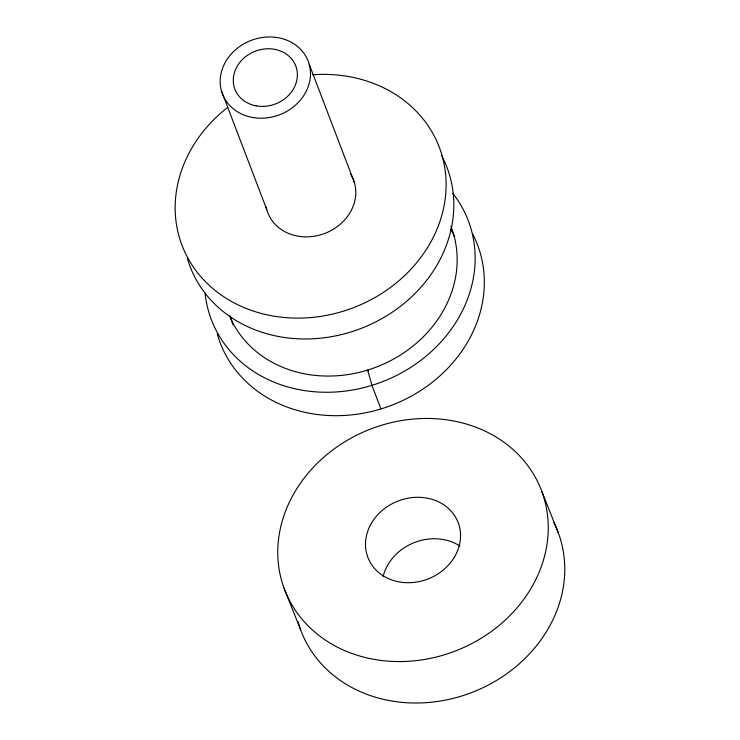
<?xml version="1.0" encoding="UTF-8"?>
<svg xmlns="http://www.w3.org/2000/svg" width="740" height="740" viewBox="0 0 740 740"><rect width="100%" height="100%" fill="white"/><g stroke="black" fill="none" stroke-linecap="round" stroke-linejoin="round"><path stroke-width="1.11" d="M541.957 491.795A137.677 118.807 -21.7 0 1 383.875 660.755A137.677 118.807 -21.7 0 1 313.205 467.467A137.677 118.807 -21.7 0 1 541.957 491.795L558.469 533.253M284.068 588.217L300.579 629.675M309.218 64.269A45.889 39.794 -20.9 0 1 252.673 117.484A45.889 39.794 -20.9 0 1 234.136 51.014A45.889 39.794 -20.9 0 1 309.218 64.269L354.506 182.919M368.039 371.018L367.678 370.074L371.943 385.355L380.943 408.943M221.464 90.909L266.761 209.568M312.752 74.758A137.668 119.39 -20.9 0 1 439.458 222.814A137.668 119.39 -20.9 0 1 232.591 302.068A137.668 119.39 -20.9 0 1 227.791 107.309M350.399 173.678A45.889 39.794 -20.9 0 1 325.387 233.202A45.889 39.794 -20.9 0 1 266.132 206.95M441.586 155.539A137.677 119.353 -21.8 0 1 363.414 327.515A137.677 119.353 -21.8 0 1 187.368 258.353M472.435 233.562A137.668 119.39 -20.9 0 1 392.838 404.808A137.668 119.39 -20.9 0 1 217.218 333.777M452.76 193.297A137.668 119.344 -21.8 0 1 384.634 380.85A137.668 119.344 -21.8 0 1 205.119 293.243M450.882 226.301A119.399 103.489 -21.9 0 1 378.806 366.096A119.399 103.489 -21.9 0 1 229.585 316.026M232.98 324.916A119.399 103.544 -20.9 0 1 230.427 315.952M450.642 229.197A119.399 103.544 -20.9 0 1 454.684 236.902M553.853 522.542A137.677 118.807 -21.7 0 1 472.055 692.399A137.677 118.807 -21.7 0 1 297.998 621.591M383.107 576.525A48.387 41.755 -21.7 0 1 459.892 546.009M256.188 105.866A32.569 28.24 -20.9 0 0 296.518 68.274A32.569 28.24 -20.9 0 0 243.321 58.608A32.569 28.24 -20.9 0 0 256.188 105.866M402.773 582.436A48.387 41.755 -21.7 0 0 458.328 523.06A48.387 41.755 -21.7 0 0 377.937 514.513A48.387 41.755 -21.7 0 0 402.773 582.436"/></g></svg>
